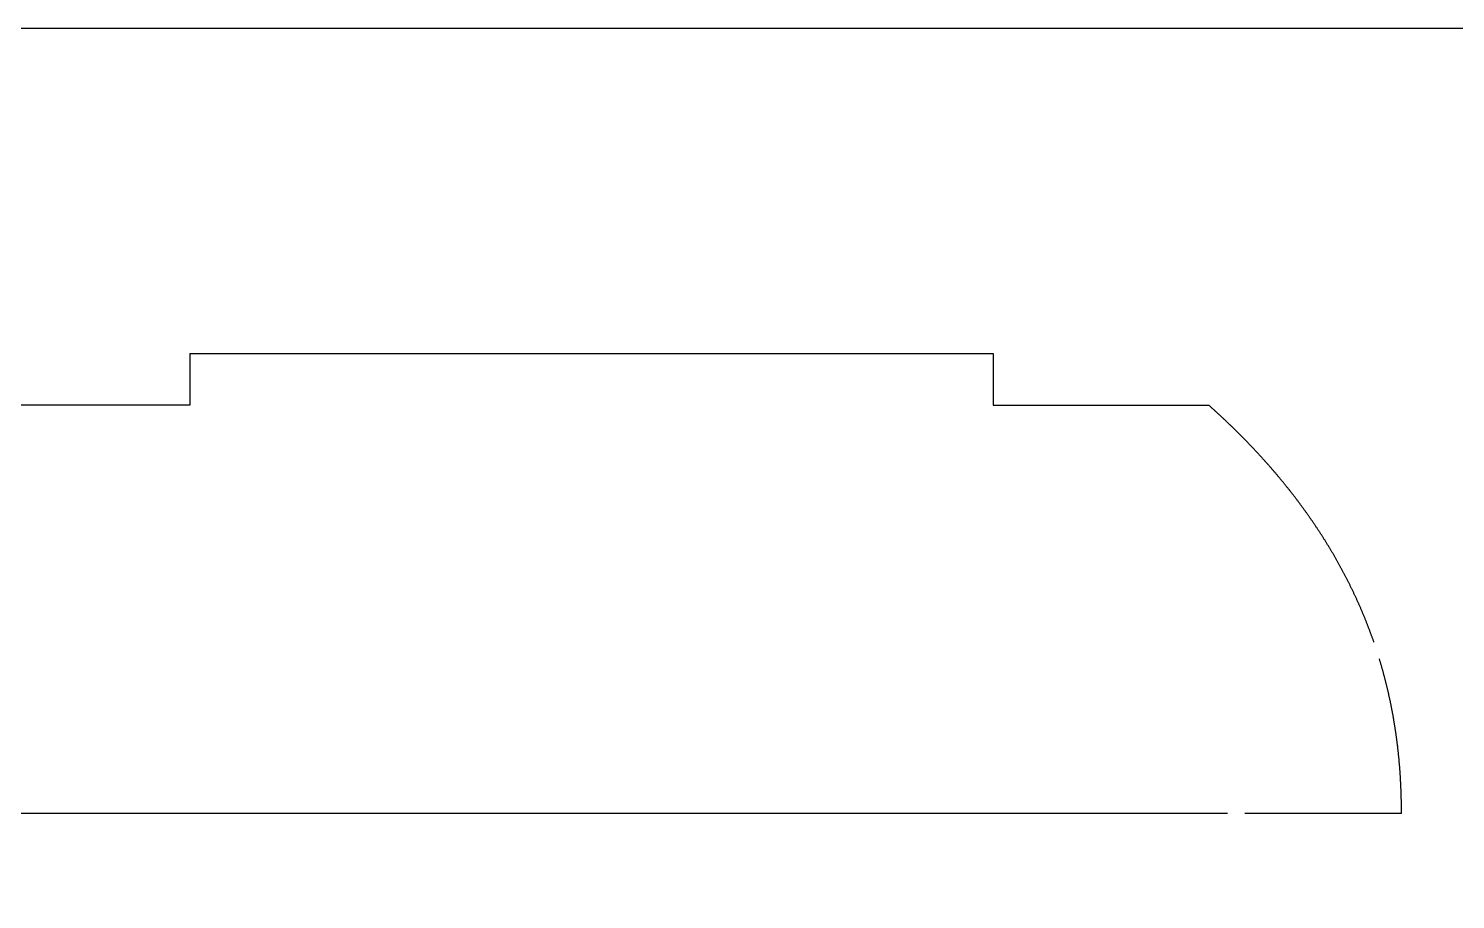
# Model space of a CAD drawing. Extents: x -234 to 666, y 203 to 303.
# Drawn here: x 30.3 to 112.3, y 253.5 to 303.5 of the extents above; entities that cross this region are included whole.
import ezdxf

# ---------------------------------------------------------------- set-up
doc = ezdxf.new("R2010")
doc.units = 0
doc.layers.get('0').update_dxf_attribs({"linetype": 'CONTINUOUS'})
doc.layers.add('90X10', color=1, linetype='CONTINUOUS')

msp = doc.modelspace()

# ---------------------------------------------------------------- linework, layer by layer
for p, q in [((39.58875, 284.83688), (85.70875, 284.83688)), ((39.58875, 284.83688), (39.58875, 281.86297)), ((85.70875, 284.83688), (85.70875, 281.86297)), ((39.58875, 281.86297), (27.19645, 281.86297)), ((85.70875, 281.86297), (98.10105, 281.86297)), ((99.16554, 258.42965), (16.13197, 258.42965)), ((109.16554, 258.42965), (100.16554, 258.42965))]:
    msp.add_line(p, q)
for points in [[(107.584, 268.256, 0), (107.571, 268.294, 0), (107.558, 268.332, 0), (107.545, 268.369, 0), (107.531, 268.407, 0), (107.518, 268.445, 0), (107.504, 268.483, 0), (107.491, 268.521, 0), (107.477, 268.559, 0), (107.464, 268.596, 0), (107.45, 268.634, 0), (107.436, 268.672, 0), (107.423, 268.71, 0), (107.409, 268.748, 0), (107.395, 268.785, 0), (107.381, 268.823, 0), (107.367, 268.861, 0), (107.353, 268.899, 0), (107.339, 268.936, 0), (107.324, 268.974, 0), (107.31, 269.012, 0), (107.296, 269.049, 0), (107.281, 269.087, 0), (107.267, 269.125, 0), (107.253, 269.162, 0), (107.238, 269.2, 0), (107.223, 269.238, 0), (107.209, 269.275, 0), (107.194, 269.313, 0), (107.179, 269.351, 0), (107.164, 269.388, 0), (107.149, 269.426, 0), (107.134, 269.463, 0), (107.119, 269.501, 0), (107.104, 269.538, 0), (107.089, 269.576, 0), (107.074, 269.614, 0), (107.059, 269.651, 0), (107.043, 269.689, 0), (107.028, 269.726, 0), (107.013, 269.764, 0), (106.997, 269.801, 0), (106.982, 269.839, 0), (106.966, 269.876, 0), (106.95, 269.914, 0), (106.935, 269.951, 0), (106.919, 269.988, 0), (106.903, 270.026, 0), (106.887, 270.063, 0), (106.871, 270.1, 0), (106.855, 270.138, 0), (106.839, 270.175, 0), (106.823, 270.212, 0), (106.807, 270.249, 0), (106.791, 270.286, 0), (106.774, 270.324, 0), (106.758, 270.361, 0), (106.742, 270.398, 0), (106.725, 270.435, 0), (106.709, 270.472, 0), (106.693, 270.509, 0), (106.676, 270.546, 0), (106.659, 270.583, 0), (106.643, 270.62, 0), (106.626, 270.656, 0), (106.609, 270.693, 0), (106.593, 270.73, 0), (106.576, 270.767, 0), (106.559, 270.804, 0), (106.542, 270.84, 0), (106.525, 270.877, 0), (106.508, 270.914, 0), (106.491, 270.95, 0), (106.474, 270.987, 0), (106.456, 271.024, 0), (106.439, 271.06, 0), (106.422, 271.097, 0), (106.404, 271.133, 0), (106.387, 271.17, 0), (106.37, 271.206, 0), (106.352, 271.242, 0), (106.335, 271.279, 0), (106.317, 271.315, 0), (106.299, 271.351, 0), (106.282, 271.388, 0), (106.264, 271.424, 0), (106.246, 271.46, 0), (106.228, 271.496, 0), (106.21, 271.533, 0), (106.193, 271.569, 0), (106.175, 271.605, 0), (106.157, 271.641, 0), (106.138, 271.677, 0), (106.12, 271.713, 0), (106.102, 271.749, 0), (106.084, 271.785, 0), (106.066, 271.821, 0), (106.047, 271.857, 0), (106.029, 271.893, 0), (106.011, 271.929, 0), (105.992, 271.964, 0), (105.974, 272, 0), (105.955, 272.036, 0), (105.936, 272.072, 0), (105.918, 272.107, 0), (105.899, 272.143, 0), (105.88, 272.179, 0), (105.861, 272.214, 0), (105.843, 272.25, 0), (105.824, 272.286, 0), (105.805, 272.321, 0), (105.786, 272.357, 0), (105.767, 272.392, 0), (105.748, 272.428, 0), (105.728, 272.463, 0), (105.709, 272.498, 0), (105.69, 272.534, 0), (105.671, 272.569, 0), (105.651, 272.604, 0), (105.632, 272.64, 0), (105.613, 272.675, 0), (105.593, 272.71, 0), (105.574, 272.745, 0), (105.554, 272.78, 0), (105.534, 272.816, 0), (105.515, 272.851, 0), (105.495, 272.886, 0), (105.475, 272.921, 0), (105.456, 272.956, 0), (105.436, 272.991, 0), (105.416, 273.026, 0), (105.396, 273.061, 0), (105.376, 273.096, 0), (105.356, 273.131, 0), (105.336, 273.165, 0), (105.316, 273.2, 0), (105.296, 273.235, 0), (105.275, 273.27, 0), (105.255, 273.305, 0), (105.235, 273.339, 0), (105.214, 273.374, 0), (105.194, 273.409, 0), (105.174, 273.443, 0), (105.153, 273.478, 0), (105.133, 273.512, 0), (105.112, 273.547, 0), (105.091, 273.581, 0), (105.071, 273.616, 0), (105.05, 273.65, 0), (105.029, 273.685, 0), (105.008, 273.719, 0), (104.988, 273.754, 0), (104.967, 273.788, 0), (104.946, 273.822, 0), (104.925, 273.857, 0), (104.904, 273.891, 0), (104.883, 273.925, 0), (104.862, 273.959, 0), (104.84, 273.993, 0), (104.819, 274.028, 0), (104.798, 274.062, 0), (104.777, 274.096, 0), (104.755, 274.13, 0), (104.734, 274.164, 0), (104.712, 274.198, 0), (104.691, 274.232, 0), (104.669, 274.266, 0), (104.648, 274.3, 0), (104.626, 274.334, 0), (104.605, 274.367, 0), (104.583, 274.401, 0), (104.561, 274.435, 0), (104.539, 274.469, 0), (104.518, 274.503, 0), (104.496, 274.536, 0), (104.474, 274.57, 0), (104.452, 274.604, 0), (104.43, 274.637, 0), (104.408, 274.671, 0), (104.386, 274.705, 0), (104.364, 274.738, 0), (104.341, 274.772, 0), (104.319, 274.805, 0), (104.297, 274.839, 0), (104.275, 274.872, 0), (104.252, 274.905, 0), (104.23, 274.939, 0), (104.207, 274.972, 0), (104.185, 275.006, 0), (104.162, 275.039, 0), (104.14, 275.072, 0), (104.117, 275.105, 0), (104.095, 275.139, 0), (104.072, 275.172, 0), (104.049, 275.205, 0), (104.026, 275.238, 0), (104.004, 275.271, 0), (103.981, 275.304, 0), (103.958, 275.337, 0), (103.935, 275.37, 0), (103.912, 275.403, 0), (103.889, 275.436, 0), (103.866, 275.469, 0), (103.843, 275.502, 0), (103.819, 275.535, 0), (103.796, 275.568, 0), (103.773, 275.601, 0), (103.75, 275.634, 0), (103.726, 275.666, 0), (103.703, 275.699, 0), (103.68, 275.732, 0), (103.656, 275.765, 0), (103.633, 275.797, 0), (103.609, 275.83, 0), (103.586, 275.863, 0), (103.562, 275.895, 0), (103.538, 275.928, 0), (103.515, 275.96, 0), (103.491, 275.993, 0), (103.467, 276.025, 0), (103.443, 276.058, 0), (103.419, 276.09, 0), (103.395, 276.123, 0), (103.371, 276.155, 0), (103.347, 276.187, 0), (103.323, 276.22, 0), (103.299, 276.252, 0), (103.275, 276.284, 0), (103.251, 276.316, 0), (103.227, 276.349, 0), (103.203, 276.381, 0), (103.178, 276.413, 0), (103.154, 276.445, 0), (103.13, 276.477, 0), (103.105, 276.509, 0), (103.081, 276.541, 0), (103.056, 276.573, 0), (103.032, 276.605, 0), (103.007, 276.637, 0), (102.983, 276.669, 0), (102.958, 276.701, 0), (102.933, 276.733, 0), (102.909, 276.765, 0), (102.884, 276.797, 0), (102.859, 276.828, 0), (102.834, 276.86, 0), (102.81, 276.892, 0), (102.785, 276.924, 0), (102.76, 276.955, 0), (102.735, 276.987, 0), (102.71, 277.019, 0), (102.685, 277.05, 0), (102.659, 277.082, 0), (102.634, 277.113, 0), (102.609, 277.145, 0), (102.584, 277.176, 0), (102.559, 277.208, 0), (102.533, 277.239, 0), (102.508, 277.271, 0), (102.483, 277.302, 0), (102.457, 277.333, 0), (102.432, 277.365, 0), (102.406, 277.396, 0), (102.381, 277.427, 0), (102.355, 277.459, 0), (102.33, 277.49, 0), (102.304, 277.521, 0), (102.278, 277.552, 0), (102.252, 277.583, 0), (102.227, 277.615, 0), (102.201, 277.646, 0), (102.175, 277.677, 0), (102.149, 277.708, 0), (102.123, 277.739, 0), (102.097, 277.77, 0), (102.071, 277.801, 0), (102.045, 277.832, 0), (102.019, 277.863, 0), (101.993, 277.893, 0), (101.967, 277.924, 0), (101.941, 277.955, 0), (101.915, 277.986, 0), (101.888, 278.017, 0), (101.862, 278.047, 0), (101.836, 278.078, 0), (101.809, 278.109, 0), (101.783, 278.14, 0), (101.756, 278.17, 0), (101.73, 278.201, 0), (101.703, 278.231, 0), (101.677, 278.262, 0), (101.65, 278.292, 0), (101.624, 278.323, 0), (101.597, 278.353, 0), (101.57, 278.384, 0), (101.544, 278.414, 0), (101.517, 278.445, 0), (101.49, 278.475, 0), (101.463, 278.505, 0), (101.436, 278.536, 0), (101.409, 278.566, 0), (101.382, 278.596, 0), (101.355, 278.627, 0), (101.328, 278.657, 0), (101.301, 278.687, 0), (101.274, 278.717, 0), (101.247, 278.747, 0), (101.22, 278.777, 0), (101.193, 278.807, 0), (101.166, 278.837, 0), (101.138, 278.867, 0), (101.111, 278.897, 0), (101.084, 278.927, 0), (101.056, 278.957, 0), (101.029, 278.987, 0), (101.001, 279.017, 0), (100.974, 279.047, 0), (100.947, 279.077, 0), (100.919, 279.107, 0), (100.891, 279.136, 0), (100.864, 279.166, 0), (100.836, 279.196, 0), (100.809, 279.225, 0), (100.781, 279.255, 0), (100.753, 279.285, 0), (100.725, 279.314, 0), (100.698, 279.344, 0), (100.67, 279.373, 0), (100.642, 279.403, 0), (100.614, 279.432, 0), (100.586, 279.462, 0), (100.558, 279.491, 0), (100.53, 279.521, 0), (100.502, 279.55, 0), (100.474, 279.579, 0), (100.446, 279.609, 0), (100.418, 279.638, 0), (100.39, 279.667, 0), (100.361, 279.696, 0), (100.333, 279.726, 0), (100.305, 279.755, 0), (100.277, 279.784, 0), (100.248, 279.813, 0), (100.22, 279.842, 0), (100.192, 279.871, 0), (100.163, 279.9, 0), (100.135, 279.929, 0), (100.106, 279.958, 0), (100.078, 279.987, 0), (100.049, 280.016, 0), (100.021, 280.045, 0), (99.9921, 280.074, 0), (99.9634, 280.103, 0), (99.9348, 280.132, 0), (99.9061, 280.16, 0), (99.8773, 280.189, 0), (99.8486, 280.218, 0), (99.8198, 280.247, 0), (99.791, 280.275, 0), (99.7622, 280.304, 0), (99.7333, 280.332, 0), (99.7044, 280.361, 0), (99.6754, 280.39, 0), (99.6465, 280.418, 0), (99.6175, 280.447, 0), (99.5885, 280.475, 0), (99.5594, 280.504, 0), (99.5303, 280.532, 0), (99.5012, 280.56, 0), (99.4721, 280.589, 0), (99.4429, 280.617, 0), (99.4137, 280.645, 0), (99.3845, 280.674, 0), (99.3552, 280.702, 0), (99.3259, 280.73, 0), (99.2966, 280.758, 0), (99.2673, 280.786, 0), (99.2379, 280.815, 0), (99.2085, 280.843, 0), (99.179, 280.871, 0), (99.1496, 280.899, 0), (99.1201, 280.927, 0), (99.0906, 280.955, 0), (99.061, 280.983, 0), (99.0315, 281.011, 0), (99.0018, 281.039, 0), (98.9722, 281.067, 0), (98.9426, 281.094, 0), (98.9129, 281.122, 0), (98.8832, 281.15, 0), (98.8534, 281.178, 0), (98.8236, 281.206, 0), (98.7938, 281.233, 0), (98.764, 281.261, 0), (98.7342, 281.289, 0), (98.7043, 281.316, 0), (98.6744, 281.344, 0), (98.6444, 281.371, 0), (98.6145, 281.399, 0), (98.5845, 281.427, 0), (98.5545, 281.454, 0), (98.5244, 281.481, 0), (98.4943, 281.509, 0), (98.4643, 281.536, 0), (98.4341, 281.564, 0), (98.404, 281.591, 0), (98.3738, 281.618, 0), (98.3436, 281.646, 0), (98.3134, 281.673, 0), (98.2831, 281.7, 0), (98.2528, 281.727, 0), (98.2225, 281.755, 0), (98.1922, 281.782, 0), (98.1618, 281.809, 0), (98.1314, 281.836, 0), (98.1011, 281.863, 0)], [(109.166, 258.43, 0), (109.166, 258.471, 0), (109.166, 258.512, 0), (109.165, 258.553, 0), (109.165, 258.594, 0), (109.165, 258.635, 0), (109.165, 258.676, 0), (109.165, 258.717, 0), (109.164, 258.758, 0), (109.164, 258.799, 0), (109.164, 258.84, 0), (109.163, 258.881, 0), (109.163, 258.922, 0), (109.162, 258.963, 0), (109.162, 259.004, 0), (109.161, 259.045, 0), (109.16, 259.085, 0), (109.16, 259.126, 0), (109.159, 259.167, 0), (109.158, 259.208, 0), (109.157, 259.249, 0), (109.156, 259.29, 0), (109.155, 259.331, 0), (109.154, 259.372, 0), (109.153, 259.412, 0), (109.152, 259.453, 0), (109.151, 259.494, 0), (109.15, 259.535, 0), (109.148, 259.575, 0), (109.147, 259.616, 0), (109.146, 259.657, 0), (109.144, 259.698, 0), (109.143, 259.738, 0), (109.141, 259.779, 0), (109.14, 259.82, 0), (109.138, 259.86, 0), (109.136, 259.901, 0), (109.134, 259.942, 0), (109.133, 259.982, 0), (109.131, 260.023, 0), (109.129, 260.064, 0), (109.127, 260.104, 0), (109.125, 260.145, 0), (109.123, 260.185, 0), (109.121, 260.226, 0), (109.119, 260.267, 0), (109.117, 260.307, 0), (109.114, 260.348, 0), (109.112, 260.388, 0), (109.11, 260.429, 0), (109.107, 260.469, 0), (109.105, 260.51, 0), (109.102, 260.55, 0), (109.1, 260.591, 0), (109.097, 260.631, 0), (109.095, 260.672, 0), (109.092, 260.712, 0), (109.089, 260.752, 0), (109.086, 260.793, 0), (109.084, 260.833, 0), (109.081, 260.874, 0), (109.078, 260.914, 0), (109.075, 260.954, 0), (109.072, 260.995, 0), (109.069, 261.035, 0), (109.065, 261.075, 0), (109.062, 261.116, 0), (109.059, 261.156, 0), (109.056, 261.196, 0), (109.052, 261.237, 0), (109.049, 261.277, 0), (109.045, 261.317, 0), (109.042, 261.357, 0), (109.038, 261.398, 0), (109.035, 261.438, 0), (109.031, 261.478, 0), (109.027, 261.518, 0), (109.024, 261.558, 0), (109.02, 261.599, 0), (109.016, 261.639, 0), (109.012, 261.679, 0), (109.008, 261.719, 0), (109.004, 261.759, 0), (109, 261.799, 0), (108.996, 261.839, 0), (108.992, 261.879, 0), (108.987, 261.92, 0), (108.983, 261.96, 0), (108.979, 262, 0), (108.974, 262.04, 0), (108.97, 262.08, 0), (108.965, 262.12, 0), (108.961, 262.16, 0), (108.956, 262.2, 0), (108.951, 262.24, 0), (108.947, 262.28, 0), (108.942, 262.32, 0), (108.937, 262.36, 0), (108.932, 262.4, 0), (108.927, 262.44, 0), (108.922, 262.48, 0), (108.917, 262.519, 0), (108.912, 262.559, 0), (108.907, 262.599, 0), (108.902, 262.639, 0), (108.897, 262.679, 0), (108.891, 262.719, 0), (108.886, 262.759, 0), (108.881, 262.798, 0), (108.875, 262.838, 0), (108.87, 262.878, 0), (108.864, 262.918, 0), (108.859, 262.958, 0), (108.853, 262.997, 0), (108.847, 263.037, 0), (108.841, 263.077, 0), (108.836, 263.117, 0), (108.83, 263.156, 0), (108.824, 263.196, 0), (108.818, 263.236, 0), (108.812, 263.276, 0), (108.806, 263.315, 0), (108.8, 263.355, 0), (108.793, 263.395, 0), (108.787, 263.434, 0), (108.781, 263.474, 0), (108.774, 263.514, 0), (108.768, 263.553, 0), (108.761, 263.593, 0), (108.755, 263.632, 0), (108.748, 263.672, 0), (108.742, 263.712, 0), (108.735, 263.751, 0), (108.728, 263.791, 0), (108.722, 263.83, 0), (108.715, 263.87, 0), (108.708, 263.909, 0), (108.701, 263.949, 0), (108.694, 263.988, 0), (108.687, 264.028, 0), (108.68, 264.067, 0), (108.672, 264.107, 0), (108.665, 264.146, 0), (108.658, 264.186, 0), (108.651, 264.225, 0), (108.643, 264.264, 0), (108.636, 264.304, 0), (108.628, 264.343, 0), (108.621, 264.383, 0), (108.613, 264.422, 0), (108.605, 264.461, 0), (108.598, 264.501, 0), (108.59, 264.54, 0), (108.582, 264.579, 0), (108.574, 264.619, 0), (108.566, 264.658, 0), (108.558, 264.697, 0), (108.55, 264.736, 0), (108.542, 264.776, 0), (108.534, 264.815, 0), (108.526, 264.854, 0), (108.517, 264.894, 0), (108.509, 264.933, 0), (108.501, 264.972, 0), (108.492, 265.011, 0), (108.484, 265.05, 0), (108.475, 265.09, 0), (108.467, 265.129, 0), (108.458, 265.168, 0), (108.449, 265.207, 0), (108.44, 265.246, 0), (108.432, 265.285, 0), (108.423, 265.324, 0), (108.414, 265.364, 0), (108.405, 265.403, 0), (108.396, 265.442, 0), (108.387, 265.481, 0), (108.377, 265.52, 0), (108.368, 265.559, 0), (108.359, 265.598, 0), (108.35, 265.637, 0), (108.34, 265.676, 0), (108.331, 265.715, 0), (108.321, 265.754, 0), (108.312, 265.793, 0), (108.302, 265.832, 0), (108.292, 265.871, 0), (108.283, 265.91, 0), (108.273, 265.949, 0), (108.263, 265.988, 0), (108.253, 266.027, 0), (108.243, 266.066, 0), (108.233, 266.105, 0), (108.223, 266.143, 0), (108.213, 266.182, 0), (108.203, 266.221, 0), (108.193, 266.26, 0), (108.182, 266.299, 0), (108.172, 266.338, 0), (108.161, 266.377, 0), (108.151, 266.415, 0), (108.14, 266.454, 0), (108.13, 266.493, 0), (108.119, 266.532, 0), (108.109, 266.571, 0), (108.098, 266.609, 0), (108.087, 266.648, 0), (108.076, 266.687, 0), (108.065, 266.726, 0), (108.054, 266.764, 0), (108.043, 266.803, 0), (108.032, 266.842, 0), (108.021, 266.88, 0), (108.01, 266.919, 0), (107.998, 266.958, 0), (107.987, 266.996, 0), (107.976, 267.035, 0), (107.964, 267.074, 0), (107.953, 267.112, 0), (107.941, 267.151, 0), (107.93, 267.189, 0), (107.918, 267.228, 0), (107.906, 267.267, 0), (107.894, 267.305, 0)]]:
    msp.add_polyline3d(points)
at = {"layer": '90X10', "color": 1, "linetype": 'CONTINUOUS'}
msp.add_lwpolyline([(-233.81347, 203.49024), (666.18653, 203.49024), (666.18653, 303.49024), (-233.81347, 303.49024)], close=True, dxfattribs=at)

doc.saveas('drawing.dxf')
